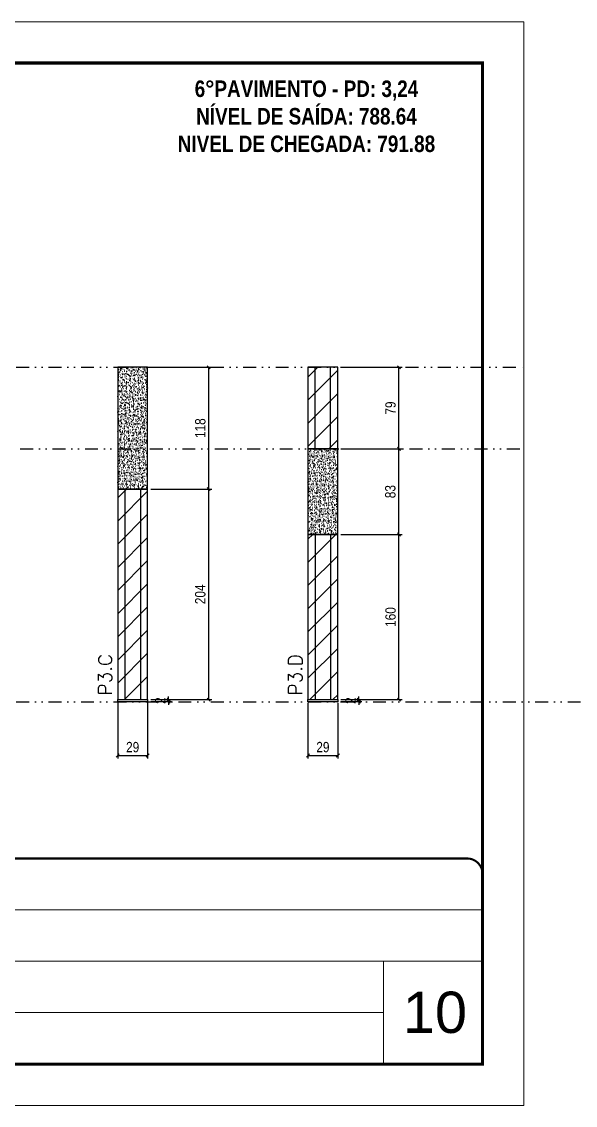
# Model space of a CAD drawing. Extents: x 13770 to 23315, y 867 to 16997.
# Drawn here: x 16983 to 17519, y 13501 to 14551 of the extents above; entities that cross this region are included whole.
import ezdxf

# ---------------------------------------------------------------- set-up
doc = ezdxf.new("R2010")
doc.units = 0
for name, pattern in [('CONTINUO', [0]), ('DASHED', [0.75, 0.5, -0.25]), ('DIVIDE2', [0.625, 0.25, -0.125, 0, -0.125, 0, -0.125])]:
    doc.linetypes.add(name, pattern=pattern)
for name, color, linetype, lineweight in [('CARIMBO', 255, 'Continuous', 9), ('Folhas', 255, 'Continuous', 9), ('Hachura', 251, 'Continuous', 9), ('SARRAFO DE PRESSAO', 251, 'DASHED', 9), ('Texto Seção', 7, 'Continuous', 15)]:
    doc.layers.add(name, color=color, linetype=linetype, lineweight=lineweight)
for name, color, linetype in [('COTA', 241, 'Continuous'), ('NOMENCLATURA', 7, 'Continuous'), ('Nível', 160, 'Continuous'), ('Painéis', 200, 'Continuous'), ('SARR_2.2x7', 40, 'Continuous')]:
    doc.layers.add(name, color=color, linetype=linetype)
doc.styles.add('ARIAL', font='arial.ttf')
doc.styles.add('COTA TECNICA', font='techl___.ttf', dxfattribs={"height": 10})
doc.styles.add('COTA TECNICA-50', font='techl___.ttf', dxfattribs={"height": 10})
doc.styles.add('REGUA-120', font='ROMANS.shx', dxfattribs={"height": 15})
doc.styles.add('ROMANC', font='techb___.ttf', dxfattribs={"height": 2.5})
doc.dimstyles.new('COTA PAINEL-50', dxfattribs={"dimtxt": 10, "dimasz": 3, "dimexe": 3, "dimexo": 3, "dimgap": 3, "dimtad": 1, "dimdec": 1, "dimzin": 12, "dimdsep": 46, "dimtxsty": 'COTA TECNICA-50', "dimblk1": 'OBLIQUE', "dimblk2": 'OBLIQUE', "dimsah": 1, "dimcen": 0.9, "dimclrd": 4, "dimclre": 4, "dimclrt": 240, "dimadec": 1, "dimazin": 3, "dimtfac": 1, "dimtdec": 1, "dimtmove": 0, "dimatfit": 3, "dimfxl": 1, "dimtolj": 1, "dimtzin": 12, "dimarcsym": 0})
doc.dimstyles.new('PAINEL', dxfattribs={"dimtxt": 10, "dimasz": 3, "dimexe": 3, "dimexo": 3, "dimgap": 3, "dimtad": 1, "dimdec": 1, "dimzin": 12, "dimdsep": 46, "dimtxsty": 'COTA TECNICA', "dimblk1": 'OBLIQUE', "dimblk2": 'OBLIQUE', "dimsah": 1, "dimcen": 0.9, "dimclrd": 4, "dimclre": 4, "dimclrt": 240, "dimadec": 1, "dimazin": 3, "dimtfac": 1, "dimtdec": 1, "dimtmove": 0, "dimatfit": 3, "dimfxl": 1, "dimtolj": 1, "dimtzin": 12, "dimarcsym": 0})

# ---------------------------------------------------------------- blocks, each defined once
blk = doc.blocks.new('9999999999')
at = {"color": 30, "linetype": 'CONTINUO'}
for p, q in [((98564.6, 34379.6), (99584, 34379.6)), ((98564.6, 34329.8), (99488, 34329.8)), ((99584, 34329.8), (99488, 34329.8)), ((99488, 34329.8), (99488, 34230.2)), ((98564.6, 34280), (99488, 34280))]:
    blk.add_line(p, q, dxfattribs=at)
at = {"color": 30, "linetype": 'CONTINUO', "const_width": 2}
blk.add_lwpolyline([(99584, 34230.2), (99584, 34414.4, 0.414214), (99569, 34429.4), (98229, 34429.4, 0.414214), (98214, 34414.4), (98214, 34245.2, 0.414214), (98229, 34230.2), (99584, 34230.2)], format="xyb", dxfattribs=at)
at = {"layer": 'Folhas'}
blk.add_lwpolyline([(98139, 34190.2), (99624, 34190.2), (99624, 35240.2), (98139, 35240.2)], close=True, dxfattribs=at)
at = {"layer": 'Folhas', "color": 30, "const_width": 3}
blk.add_lwpolyline([(98214, 34230.2), (99584, 34230.2), (99584, 35200.2), (98214, 35200.2)], close=True, dxfattribs=at)
blk = doc.blocks.new('_Oblique')
at = {"color": 0, "linetype": 'ByBlock', "lineweight": -2}
blk.add_line((-0.5, -0.5), (0.5, 0.5), dxfattribs=at)
blk = doc.blocks.new('*D160')
at = {"layer": 'COTA', "color": 4, "lineweight": -2, "transparency": 16777216}
for p, q in [((17075.9, 13891.5), (17075.9, 13837.3)), ((17104.9, 13891.5), (17104.9, 13837.3)), ((17075.9, 13840.3), (17104.9, 13840.3))]:
    blk.add_line(p, q, dxfattribs=at)
at = {"layer": 'Defpoints', "color": 0, "transparency": 16777216}
for p in [(17075.9, 13894.5), (17104.9, 13894.5), (17104.9, 13840.3)]:
    blk.add_point(p, dxfattribs=at)
at = {"layer": 'COTA', "color": 4, "lineweight": -2, "transparency": 16777216, "xscale": 3, "yscale": 3, "zscale": 3, "rotation": 180}
blk.add_blockref('_Oblique', (17075.9, 13840.3), dxfattribs=at)
at = {"layer": 'COTA', "color": 4, "lineweight": -2, "transparency": 16777216, "xscale": 3, "yscale": 3, "zscale": 3}
blk.add_blockref('_Oblique', (17104.9, 13840.3), dxfattribs=at)
at = {"layer": 'COTA', "color": 240, "transparency": 16777216, "insert": (17090.4, 13848.4), "char_height": 10, "attachment_point": 5, "style": 'COTA TECNICA'}
blk.add_mtext('\\A1;29', dxfattribs=at)
blk = doc.blocks.new('*D161')
at = {"layer": 'COTA', "color": 4, "lineweight": -2, "transparency": 16777216}
for p, q in [((17107.9, 14098.5), (17167.1, 14098.5)), ((17164.1, 13894.5), (17164.1, 14098.5)), ((17107.9, 13894.5), (17167.1, 13894.5))]:
    blk.add_line(p, q, dxfattribs=at)
at = {"layer": 'Defpoints', "color": 0, "transparency": 16777216}
for p in [(17104.9, 14098.5), (17164.1, 14098.5), (17104.9, 13894.5)]:
    blk.add_point(p, dxfattribs=at)
at = {"layer": 'COTA', "color": 4, "lineweight": -2, "transparency": 16777216, "xscale": 3, "yscale": 3, "zscale": 3}
for p, rotation in [((17164.1, 14098.5), 90), ((17164.1, 13894.5), 270)]:
    blk.add_blockref('_Oblique', p, dxfattribs=dict(at, rotation=rotation))
at = {"layer": 'COTA', "color": 240, "transparency": 16777216, "insert": (17156, 13996.5), "char_height": 10, "attachment_point": 5, "rotation": 90, "style": 'COTA TECNICA'}
blk.add_mtext('\\A1;204', dxfattribs=at)
blk = doc.blocks.new('*D162')
at = {"layer": 'COTA', "color": 4, "lineweight": -2, "transparency": 16777216}
for p, q in [((17107.9, 13894.5), (17128.2, 13894.5)), ((17107.9, 13892.5), (17128.2, 13892.5)), ((17125.2, 13894.5), (17125.2, 13897.5)), ((17125.2, 13892.5), (17125.2, 13894.5)), ((17125.2, 13892.5), (17125.2, 13889.5))]:
    blk.add_line(p, q, dxfattribs=at)
at = {"layer": 'Defpoints', "color": 0, "transparency": 16777216}
for p in [(17104.9, 13894.5), (17104.9, 13892.5), (17125.2, 13894.5)]:
    blk.add_point(p, dxfattribs=at)
at = {"layer": 'COTA', "color": 4, "lineweight": -2, "transparency": 16777216, "xscale": 3, "yscale": 3, "zscale": 3}
for p, rotation in [((17125.2, 13894.5), 270), ((17125.2, 13892.5), 90)]:
    blk.add_blockref('_Oblique', p, dxfattribs=dict(at, rotation=rotation))
at = {"layer": 'COTA', "color": 240, "transparency": 16777216, "insert": (17117.2, 13893.5), "char_height": 10, "attachment_point": 5, "rotation": 90, "style": 'COTA TECNICA-50'}
blk.add_mtext('\\A1;2', dxfattribs=at)
blk = doc.blocks.new('*D163')
at = {"layer": 'COTA', "color": 4, "lineweight": -2, "transparency": 16777216}
for p, q in [((17107.9, 14216.5), (17167.1, 14216.5)), ((17164.1, 14098.5), (17164.1, 14216.5)), ((17107.9, 14098.5), (17167.1, 14098.5))]:
    blk.add_line(p, q, dxfattribs=at)
at = {"layer": 'Defpoints', "color": 0, "transparency": 16777216}
for p in [(17104.9, 14216.5), (17164.1, 14216.5), (17104.9, 14098.5)]:
    blk.add_point(p, dxfattribs=at)
at = {"layer": 'COTA', "color": 4, "lineweight": -2, "transparency": 16777216, "xscale": 3, "yscale": 3, "zscale": 3}
for p, rotation in [((17164.1, 14216.5), 90), ((17164.1, 14098.5), 270)]:
    blk.add_blockref('_Oblique', p, dxfattribs=dict(at, rotation=rotation))
at = {"layer": 'COTA', "color": 240, "transparency": 16777216, "insert": (17156, 14157.5), "char_height": 10, "attachment_point": 5, "rotation": 90, "style": 'COTA TECNICA'}
blk.add_mtext('\\A1;118', dxfattribs=at)
blk = doc.blocks.new('*D164')
at = {"layer": 'COTA', "color": 4, "lineweight": -2, "transparency": 16777216}
for p, q in [((17260.3, 13891.5), (17260.3, 13837.3)), ((17289.3, 13891.5), (17289.3, 13837.3)), ((17260.3, 13840.3), (17289.3, 13840.3))]:
    blk.add_line(p, q, dxfattribs=at)
at = {"layer": 'Defpoints', "color": 0, "transparency": 16777216}
for p in [(17260.3, 13894.5), (17289.3, 13894.5), (17289.3, 13840.3)]:
    blk.add_point(p, dxfattribs=at)
at = {"layer": 'COTA', "color": 4, "lineweight": -2, "transparency": 16777216, "xscale": 3, "yscale": 3, "zscale": 3, "rotation": 180}
blk.add_blockref('_Oblique', (17260.3, 13840.3), dxfattribs=at)
at = {"layer": 'COTA', "color": 4, "lineweight": -2, "transparency": 16777216, "xscale": 3, "yscale": 3, "zscale": 3}
blk.add_blockref('_Oblique', (17289.3, 13840.3), dxfattribs=at)
at = {"layer": 'COTA', "color": 240, "transparency": 16777216, "insert": (17274.8, 13848.4), "char_height": 10, "attachment_point": 5, "style": 'COTA TECNICA'}
blk.add_mtext('\\A1;29', dxfattribs=at)
blk = doc.blocks.new('*D165')
at = {"layer": 'COTA', "color": 4, "lineweight": -2, "transparency": 16777216}
for p, q in [((17292.3, 14054.5), (17351.5, 14054.5)), ((17348.5, 13894.5), (17348.5, 14054.5)), ((17292.3, 13894.5), (17351.5, 13894.5))]:
    blk.add_line(p, q, dxfattribs=at)
at = {"layer": 'Defpoints', "color": 0, "transparency": 16777216}
for p in [(17289.3, 14054.5), (17348.5, 14054.5), (17289.3, 13894.5)]:
    blk.add_point(p, dxfattribs=at)
at = {"layer": 'COTA', "color": 4, "lineweight": -2, "transparency": 16777216, "xscale": 3, "yscale": 3, "zscale": 3}
for p, rotation in [((17348.5, 14054.5), 90), ((17348.5, 13894.5), 270)]:
    blk.add_blockref('_Oblique', p, dxfattribs=dict(at, rotation=rotation))
at = {"layer": 'COTA', "color": 240, "transparency": 16777216, "insert": (17340.4, 13974.5), "char_height": 10, "attachment_point": 5, "rotation": 90, "style": 'COTA TECNICA'}
blk.add_mtext('\\A1;160', dxfattribs=at)
blk = doc.blocks.new('*D166')
at = {"layer": 'COTA', "color": 4, "lineweight": -2, "transparency": 16777216}
for p, q in [((17292.3, 13894.5), (17312.6, 13894.5)), ((17292.3, 13892.5), (17312.6, 13892.5)), ((17309.6, 13894.5), (17309.6, 13897.5)), ((17309.6, 13892.5), (17309.6, 13894.5)), ((17309.6, 13892.5), (17309.6, 13889.5))]:
    blk.add_line(p, q, dxfattribs=at)
at = {"layer": 'Defpoints', "color": 0, "transparency": 16777216}
for p in [(17289.3, 13894.5), (17289.3, 13892.5), (17309.6, 13894.5)]:
    blk.add_point(p, dxfattribs=at)
at = {"layer": 'COTA', "color": 4, "lineweight": -2, "transparency": 16777216, "xscale": 3, "yscale": 3, "zscale": 3}
for p, rotation in [((17309.6, 13894.5), 270), ((17309.6, 13892.5), 90)]:
    blk.add_blockref('_Oblique', p, dxfattribs=dict(at, rotation=rotation))
at = {"layer": 'COTA', "color": 240, "transparency": 16777216, "insert": (17301.6, 13893.5), "char_height": 10, "attachment_point": 5, "rotation": 90, "style": 'COTA TECNICA-50'}
blk.add_mtext('\\A1;2', dxfattribs=at)
blk = doc.blocks.new('*D167')
at = {"layer": 'COTA', "color": 4, "lineweight": -2, "transparency": 16777216}
for p, q in [((17292.3, 14137.5), (17351.5, 14137.5)), ((17348.5, 14054.5), (17348.5, 14137.5)), ((17292.3, 14054.5), (17351.5, 14054.5))]:
    blk.add_line(p, q, dxfattribs=at)
at = {"layer": 'Defpoints', "color": 0, "transparency": 16777216}
for p in [(17289.3, 14137.5), (17348.5, 14137.5), (17289.3, 14054.5)]:
    blk.add_point(p, dxfattribs=at)
at = {"layer": 'COTA', "color": 4, "lineweight": -2, "transparency": 16777216, "xscale": 3, "yscale": 3, "zscale": 3}
for p, rotation in [((17348.5, 14137.5), 90), ((17348.5, 14054.5), 270)]:
    blk.add_blockref('_Oblique', p, dxfattribs=dict(at, rotation=rotation))
at = {"layer": 'COTA', "color": 240, "transparency": 16777216, "insert": (17340.2, 14096), "char_height": 10, "attachment_point": 5, "rotation": 90, "style": 'COTA TECNICA'}
blk.add_mtext('\\A1;83', dxfattribs=at)
blk = doc.blocks.new('*D168')
at = {"layer": 'COTA', "color": 4, "lineweight": -2, "transparency": 16777216}
for p, q in [((17292.3, 14216.5), (17351.5, 14216.5)), ((17348.5, 14137.5), (17348.5, 14216.5)), ((17292.3, 14137.5), (17351.5, 14137.5))]:
    blk.add_line(p, q, dxfattribs=at)
at = {"layer": 'Defpoints', "color": 0, "transparency": 16777216}
for p in [(17289.3, 14216.5), (17348.5, 14216.5), (17289.3, 14137.5)]:
    blk.add_point(p, dxfattribs=at)
at = {"layer": 'COTA', "color": 4, "lineweight": -2, "transparency": 16777216, "xscale": 3, "yscale": 3, "zscale": 3}
for p, rotation in [((17348.5, 14216.5), 90), ((17348.5, 14137.5), 270)]:
    blk.add_blockref('_Oblique', p, dxfattribs=dict(at, rotation=rotation))
at = {"layer": 'COTA', "color": 240, "transparency": 16777216, "insert": (17340.4, 14177), "char_height": 10, "attachment_point": 5, "rotation": 90, "style": 'COTA TECNICA'}
blk.add_mtext('\\A1;79', dxfattribs=at)

msp = doc.modelspace()

# ---------------------------------------------------------------- hatches: boundary and pattern name
at = {"layer": 'COTA'}
h = msp.add_hatch(dxfattribs=at)
h.set_pattern_fill('AR-CONC', color=256, scale=0.03)
h.set_pattern_definition([(50, (0.292, -1258.575), (5.4655401, -0.4781726), [0.5715, -6.2865]), (355, (0.292, -1258.575), (-1.0573026, 5.7317054), [0.4572, -5.0292175]), (100.451445, (0.7474, -1258.615), (4.4082374, 5.2535326), [0.4857003, -5.3427073]), (46.1842, (0.292, -1257.051), (8.1323712, -1.2612698), [0.85725, -9.42975]), (96.635558, (0.97, -1257.156), (7.122124, 7.4227837), [0.7285507, -8.0140682]), (351.18415, (0.292, -1257.051), (7.122124, 7.4227837), [0.685799, -7.543792]), (21, (1.054, -1257.432), (4.5484317, -3.06795595), [0.5715, -6.2865]), (326, (1.054, -1257.432), (1.8540609, 5.525639), [0.4572, -5.0292]), (71.451445, (1.433, -1257.688), (6.4024926, 2.4576831), [0.4857003, -5.3426981]), (37.5, (0.292, -1258.5751), (0.0926581, 2.53665117), [0, -4.96824, 0, -5.1054, 0, -5.04825]), (7.5, (0.292, -1258.575), (2.00458988, 3.00541724), [0, -2.91084, 0, -4.85394, 0, -1.92405]), (327.5, (-1.4073, -1258.5751), (4.06771786, -0.17186232), [0, -1.905, 0, -5.9436, 0, -7.8867]), (317.5, (-2.1693, -1258.575), (4.44387544, 0.76279473), [0, -2.4765, 0, -3.94716, 0, -5.6007])])
h.paths.add_polyline_path([(17104.88, 14216.45), (17075.88, 14216.45), (17075.88, 14098.45), (17104.88, 14098.45)])
h = msp.add_hatch(dxfattribs=at)
h.set_pattern_fill('AR-CONC', color=256, scale=0.03)
h.set_pattern_definition([(50, (184.716, -1258.575), (5.4655401, -0.4781726), [0.5715, -6.2865]), (355, (184.716, -1258.575), (-1.0573026, 5.7317054), [0.4572, -5.0292175]), (100.451445, (185.1716, -1258.615), (4.4082374, 5.2535326), [0.4857003, -5.3427073]), (46.1842, (184.716, -1257.051), (8.1323712, -1.2612698), [0.85725, -9.42975]), (96.635558, (185.394, -1257.156), (7.122124, 7.4227837), [0.7285507, -8.0140682]), (351.18415, (184.716, -1257.051), (7.122124, 7.4227837), [0.685799, -7.543792]), (21, (185.478, -1257.432), (4.5484317, -3.06795595), [0.5715, -6.2865]), (326, (185.478, -1257.432), (1.8540609, 5.525639), [0.4572, -5.0292]), (71.451445, (185.857, -1257.688), (6.4024926, 2.4576831), [0.4857003, -5.3426981]), (37.5, (184.7162, -1258.5751), (0.0926581, 2.53665117), [0, -4.96824, 0, -5.1054, 0, -5.04825]), (7.5, (184.7162, -1258.575), (2.00458988, 3.00541724), [0, -2.91084, 0, -4.85394, 0, -1.92405]), (327.5, (183.0169, -1258.5751), (4.06771786, -0.17186232), [0, -1.905, 0, -5.9436, 0, -7.8867]), (317.5, (182.255, -1258.575), (4.44387544, 0.76279473), [0, -2.4765, 0, -3.94716, 0, -5.6007])])
h.paths.add_polyline_path([(17289.3, 14137.45), (17260.3, 14137.45), (17260.3, 14054.45), (17289.3, 14054.45)])
at = {"layer": 'Hachura', "linetype": 'ByBlock'}
h = msp.add_hatch(dxfattribs=at)
h.set_pattern_fill('ANSI31', color=256, scale=5)
h.paths.add_polyline_path([(17260.3, 13894.45), (17267.3, 13894.45), (17267.3, 14054.45), (17260.3, 14054.45)])
h.paths.add_polyline_path([(17267.3, 13894.45), (17282.3, 13894.45), (17282.3, 14054.45), (17267.3, 14054.45)])
h.paths.add_polyline_path([(17282.3, 13894.45), (17289.3, 13894.45), (17289.3, 14054.45), (17282.3, 14054.45)])
h.paths.add_polyline_path([(17289.3, 14216.45), (17282.3, 14216.45), (17282.3, 14137.45), (17289.3, 14137.45)])
h.paths.add_polyline_path([(17282.3, 14216.45), (17267.3, 14216.45), (17267.3, 14137.45), (17282.3, 14137.45)])
h.paths.add_polyline_path([(17260.3, 14137.45), (17267.3, 14137.45), (17267.3, 14216.45), (17260.3, 14216.45)])
h = msp.add_hatch(dxfattribs=at)
h.set_pattern_fill('ANSI31', color=256, scale=5)
h.paths.add_polyline_path([(17075.88, 13894.45), (17082.88, 13894.45), (17082.88, 14098.45), (17075.88, 14098.45)])
h.paths.add_polyline_path([(17082.88, 13894.45), (17097.88, 13894.45), (17097.88, 14098.45), (17082.88, 14098.45)])
h.paths.add_polyline_path([(17097.88, 13894.45), (17104.88, 13894.45), (17104.88, 14098.45), (17097.88, 14098.45)])

# ---------------------------------------------------------------- linework, layer by layer
at = {"layer": 'COTA', "linetype": 'ByBlock'}
for points in [[(17075.88, 14098.45), (17104.88, 14098.45), (17104.88, 14216.45), (17075.88, 14216.45)], [(17260.3, 14054.45), (17289.3, 14054.45), (17289.3, 14137.45), (17260.3, 14137.45)]]:
    msp.add_lwpolyline(points, close=True, dxfattribs=at)
at = {"layer": 'Nível', "color": 4, "linetype": 'DIVIDE2', "ltscale": 50}
for p, q in [((13769.54, 14216.45), (17469.5, 14216.45)), ((16446.75, 14137.45), (17469.5, 14137.45)), ((13769.54, 13892.45), (21112.79, 13892.45))]:
    msp.add_line(p, q, dxfattribs=at)
at = {"layer": 'Painéis'}
for points in [[(17260.3, 14137.45), (17289.3, 14137.45), (17289.3, 14216.45), (17260.3, 14216.45)], [(17075.88, 13894.45), (17104.88, 13894.45), (17104.88, 14098.45), (17075.88, 14098.45)], [(17260.3, 13894.45), (17289.3, 13894.45), (17289.3, 14054.45), (17260.3, 14054.45)], [(17075.88, 13894.45), (17104.88, 13894.45), (17104.88, 13892.45), (17075.88, 13892.45)], [(17260.3, 13894.45), (17289.3, 13894.45), (17289.3, 13892.45), (17260.3, 13892.45)]]:
    msp.add_lwpolyline(points, close=True, dxfattribs=at)
at = {"layer": 'SARR_2.2x7'}
for p, q in [((17267.3, 14137.45), (17267.3, 14216.45)), ((17282.3, 14137.45), (17282.3, 14216.45)), ((17082.88, 14098.45), (17082.88, 13894.45)), ((17097.88, 14098.45), (17097.88, 13894.45)), ((17267.3, 14054.45), (17267.3, 13894.45)), ((17282.3, 14054.45), (17282.3, 13894.45))]:
    msp.add_line(p, q, dxfattribs=at)

# ---------------------------------------------------------------- block references
at = {"layer": 'SARRAFO DE PRESSAO', "color": 6, "linetype": 'ByBlock'}
msp.add_blockref('9999999999', (-82154.48, -20688.84), dxfattribs=at)

# ---------------------------------------------------------------- texts
at = {"layer": 'CARIMBO', "style": 'ARIAL'}
msp.add_text('10', height=40, dxfattribs=at).set_placement((17352.36, 13571.51))
at = {"layer": 'NOMENCLATURA', "color": 2, "insert": (17258.88, 14494.4), "char_height": 16, "attachment_point": 2, "style": 'ROMANC'}
msp.add_mtext_dynamic_manual_height_columns('6°PAVIMENTO - PD: 3,24\\PNÍVEL DE SAÍDA: 788.64\\PNIVEL DE CHEGADA: 791.88', width=376.0554, gutter_width=1, heights=[0], dxfattribs=at)
at = {"layer": 'Texto Seção', "char_height": 13, "width": 285.3299, "attachment_point": 1, "rotation": 90, "style": 'REGUA-120'}
for s, insert in [('P3.C', (17057.2, 13898.6)), ('P3.D', (17241.62, 13898.6))]:
    msp.add_mtext(s, dxfattribs=dict(at, insert=insert))

# ---------------------------------------------------------------- dimensions: what is measured, and where the dimension line sits
at = {"layer": 'COTA'}
for base, p1, p2, picture, middle in [((17164.06, 14216.45), (17104.88, 14098.45), (17104.88, 14216.45), '*D163', (17155.96, 14157.45)), ((17348.48, 14216.45), (17289.3, 14137.45), (17289.3, 14216.45), '*D168', (17340.38, 14176.95)), ((17348.48, 14137.45), (17289.3, 14054.45), (17289.3, 14137.45), '*D167', (17340.24, 14095.95))]:
    dim = msp.add_linear_dim(base=base, p1=p1, p2=p2, angle=90, dimstyle='PAINEL', dxfattribs=at)
    dim.commit()
    dim.dimension.update_dxf_attribs({"geometry": picture, "text_midpoint": middle})
for base, p1, p2, picture, middle in [((17164.06, 14098.45), (17104.88, 13894.45), (17104.88, 14098.45), '*D161', (17155.96, 13996.45)), ((17348.48, 14054.45), (17289.3, 13894.45), (17289.3, 14054.45), '*D165', (17340.38, 13974.45))]:
    dim = msp.add_linear_dim(base=base, p1=p1, p2=p2, angle=90, dimstyle='PAINEL', override={"dimarcsym": 2}, dxfattribs=at)
    dim.commit()
    dim.dimension.update_dxf_attribs({"geometry": picture, "text_midpoint": middle})
for base, p1, p2, picture, middle in [((17104.88, 13840.28), (17075.88, 13894.45), (17104.88, 13894.45), '*D160', (17090.38, 13848.36)), ((17289.3, 13840.28), (17260.3, 13894.45), (17289.3, 13894.45), '*D164', (17274.8, 13848.36))]:
    dim = msp.add_linear_dim(base=base, p1=p1, p2=p2, dimstyle='PAINEL', override={"dimarcsym": 2}, dxfattribs=at)
    dim.commit()
    dim.dimension.update_dxf_attribs({"geometry": picture, "text_midpoint": middle})
for base, p1, p2, picture, middle in [((17125.22, 13894.45), (17104.88, 13892.45), (17104.88, 13894.45), '*D162', (17125.22, 13893.45)), ((17309.65, 13894.45), (17289.3, 13892.45), (17289.3, 13894.45), '*D166', (17309.65, 13893.45))]:
    dim = msp.add_linear_dim(base=base, p1=p1, p2=p2, angle=90, dimstyle='COTA PAINEL-50', dxfattribs=at)
    dim.commit()
    dim.dimension.update_dxf_attribs({"geometry": picture, "text_midpoint": middle, "dimtype": 160})

doc.saveas('drawing.dxf')
